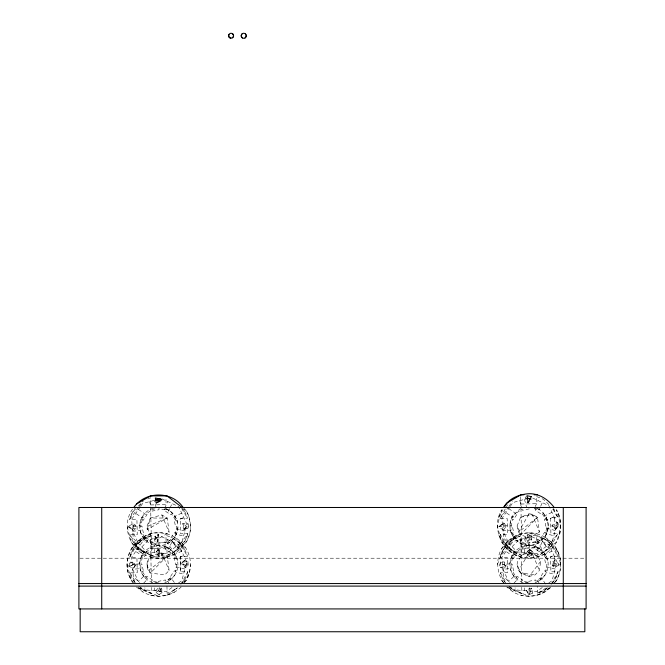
<?xml version="1.0" encoding="UTF-8"?>
<svg xmlns="http://www.w3.org/2000/svg" width="665" height="665" viewBox="0 0 665 665"><rect width="100%" height="100%" fill="white"/><g stroke="black" fill="none" stroke-linecap="round" stroke-linejoin="round"><path stroke-width="0.5" stroke-dasharray="3.33 2.49" d="M524.394 552.524L525.109 544.037L529.88 544.452L529.165 552.939M154.139 552.623L154.854 544.278L159.625 544.685L158.902 553.031M154.139 590.661L154.38 587.877M158.902 591.069L159.226 587.361M524.394 590.661L524.635 587.877M529.165 591.069L529.481 587.361M155.003 539.573L155.311 535.998L158.569 534.485L157.938 541.634L155.003 539.573L158.569 534.485L157.023 541.426M128.802 526.198L128.702 527.129L133.316 530.471L135.452 528.742L135.352 525.159L133.125 523.546L128.802 526.198L133.316 530.471L133.125 523.546M544.893 553.887A31.247 31.247 0 0 1 513.189 553.887L501.585 542.083L497.345 525.957L501.585 509.831C491.31 527.237 501.127 552.017 520.836 557.104C534.984 559.465 549.265 555.076 556.497 542.083C560.329 531.584 562.723 519.955 556.497 509.831A32.718 32.718 0 0 1 556.489 542.083L537.245 557.104M559.664 534.303L560.745 525.957L556.497 509.831M184.064 508.476C188.993 512.948 189.799 520.238 190.481 526.505C190.913 538.218 183.108 546.946 174.629 553.962A31.704 31.704 0 0 1 142.933 553.962C127.622 545.333 122.21 523.363 132.593 509.016M133.507 582.573C114.729 561.044 140.066 525.084 166.99 533.929M147.231 567.644L148.42 558.567L150.323 556.09L161.878 552.989L167.239 556.09L169.143 570.528L164.762 574.909L150.323 573.006C146.391 569.19 146.184 563.338 148.42 558.567M184.346 582.856L186.233 580.395L189.4 572.748L190.481 564.543M503.48 582.856C495.159 570.57 495.625 552.798 506.622 542.133C514.652 534.369 526.414 531.219 537.245 533.929M517.079 564.543L517.486 561.451L523.056 554.186L529.041 552.582L532.133 552.989L537.503 556.09L540.595 561.451L539.398 570.528L535.026 574.909L529.041 576.505L520.579 573.006L518.683 570.528L517.079 564.543L520.579 573.006L535.026 574.909M501.585 548.692L513.189 537.096A31.704 31.704 0 0 1 544.893 537.096C553.371 544.103 561.169 552.831 560.745 564.543C560.254 571.002 558.849 577.769 554.602 582.856M509.93 524.943L510.836 519.947L512.989 515.358L520.346 508.609M548.151 526.971C547.694 533.762 543.737 540.055 537.736 543.305A18.844 18.844 0 0 1 523.131 544.477C516.705 542.224 511.817 536.638 510.321 530.005L514.818 538.991M139.667 525.508L140.581 520.595L142.726 516.082M139.667 563.546L140.581 558.633L142.726 554.128M177.896 527.503C177.43 534.228 173.424 540.396 167.472 543.554M509.93 563.546L510.836 558.633L512.989 554.128M557.494 522.366L556.264 528.991L555.325 529.066L552.017 526.165L551.95 525.217L557.494 522.366L559.041 524.677L556.264 528.991L551.95 525.217M558.941 565.142L559.115 564.219L554.793 560.504L552.524 562.05L552.324 565.632L554.411 567.428L558.941 565.142L552.524 562.05L554.411 567.428M176.724 564.543L175.361 571.41L174.363 570.745L170.473 576.572L171.47 577.237L165.651 581.127L165.419 579.947L158.553 581.318L158.785 582.49L151.919 581.127L152.576 580.129L146.757 576.239L146.092 577.237L142.202 571.41L143.374 571.177L142.011 564.311L140.839 564.543L142.202 557.677L143.199 558.342L147.09 552.524L146.092 551.859L151.919 547.968L152.152 549.14L159.018 547.777L158.785 546.605L165.651 547.968L164.987 548.966L170.805 552.856L171.47 551.859L175.361 557.677L174.188 557.91L175.552 564.776L176.724 564.543L175.552 564.776M147.231 529.598L150.323 518.043L161.878 514.951L167.239 518.043L169.143 532.49L158.785 538.467L150.323 534.968L146.824 526.505L150.323 518.043L167.239 518.043L147.231 529.598L146.824 526.505L167.239 518.043M188.852 526.181L188.27 527.944L184.147 529.39L183.307 528.983L182.883 523.305L187.946 523.588L188.852 526.181L184.147 529.39L182.883 523.305L188.27 527.944L183.307 528.983M159.035 594.61L162.692 592.224L158.652 587.511L155.735 590.761L156.076 592.59L159.035 594.61L161.337 588.076L159.542 587.694M128.852 566.098L130.415 562.016L135.735 564.053L135.884 564.976L133.316 568.517L128.852 566.098L130.415 562.016L135.884 564.976L128.852 566.098L135.735 564.053L133.316 568.517M517.079 525.957L520.579 517.353L529.041 513.787L532.133 514.203L537.503 517.353L539.398 532.042L529.041 538.126L520.579 534.56L518.683 532.042L517.079 525.957L520.579 534.56L537.503 517.353L529.041 513.787L518.683 532.042L537.503 517.353M497.345 564.543L506.622 542.133L520.836 533.929M535.259 506.564L538.002 500.554M540.379 506.896L538.808 510.338L534.469 508.284M540.77 506.04L542.341 502.607M164.604 508.293L167.738 501.543M169.725 508.617L168.553 511.152L164.213 509.132M170.124 507.777L172.077 503.555M167.738 539.581L164.213 547.17L168.553 549.19L172.077 541.593L181.695 551.177L174.105 554.726L176.134 559.065L183.723 555.508M538.002 539.581L534.469 547.17L538.808 549.19L542.341 541.593L551.95 551.177L544.369 554.726L546.397 559.065L553.978 555.508L555.325 568.509M554.793 560.504L552.324 565.632L559.115 564.219M520.728 496.73L521.875 555.491C511.609 552.731 503.38 544.569 500.313 534.419L507.486 534.269L507.179 518.525L500.005 518.667L507.478 504.876M553.421 508.667L557.769 517.495L550.595 517.644L550.903 533.388L558.076 533.239L550.603 547.037L544.51 551.992L537.353 555.184L537.212 547.877L521.734 548.193M180.847 584.36L187.821 571.709L180.639 571.85L180.331 556.372L187.505 556.231L179.5 542.981L173.216 538.351M551.102 584.36L558.076 571.709L550.903 571.85L550.595 556.372L557.769 556.231L549.764 542.981L543.471 538.351M498.418 517.611L503.546 508.575M183.764 582.523L189.4 572.748M184.147 529.39L187.946 523.588M509.988 506.78L501.876 518.6L503.58 538.085L517.195 551.892L536.356 553.571L552.091 542.324L557.037 523.422L548.891 505.699L532.366 497.894M510.296 506.323L512.881 502.557L526.564 498.8M140.307 506.821L131.62 519.274L133.324 538.426L146.94 552L166.1 553.646L181.836 542.59L186.782 524.012L178.627 506.597L161.188 498.501M140.855 506.04L142.626 503.505L154.347 500.338M503.571 529.997L506.14 526.397L504.261 523.28L503.388 522.939L498.966 526.589L499.107 527.536L503.571 529.997L503.388 522.939L499.107 527.536M500.005 518.667L508.268 507.254M508.858 506.439L512.391 501.551M544.51 551.992L558.076 533.239M504.427 568.134L506.04 565.907L504.261 561.917L500.67 562.016L499.107 566.098L500.08 567.677L504.427 568.134L504.261 561.917M138.594 507.32L129.75 519.34L136.924 519.199L137.231 534.677L130.057 534.818L138.062 548.068L144.347 552.698M139.185 506.522L143.316 500.911M151.479 548.367L166.957 548.06L167.098 555.233L174.247 552.1L187.821 533.671L180.639 533.812L180.331 518.334L187.505 518.193A29.908 29.908 0 0 0 182.659 508.501M182.085 582.906L184.978 578.982M521.651 582.274L520.728 535.815L513.571 538.949L500.005 557.386L507.179 557.237L507.486 572.715L500.313 572.864A29.908 29.908 0 0 0 505.159 582.548M552.341 582.906L555.233 578.982L558.076 571.709A29.908 29.908 0 0 1 553.006 582.432M540.595 561.451L529.041 576.505L518.683 570.528L529.041 552.582L537.503 556.09M555.325 529.066L559.041 524.677L552.017 526.165M174.837 574.967L171.595 578.766L167.472 581.601M545.092 574.967L541.85 578.766L537.736 581.601M526.381 496.389L525.142 497.761L525.998 499.631M135.452 509.099L132.593 512.075L129.75 519.34A29.908 29.908 0 0 1 136.142 506.971M138.312 506.115L142.601 501.651M174.247 552.1L184.978 540.936L187.821 533.671A29.908 29.908 0 0 1 167.098 555.233M513.571 538.949L502.848 550.113L500.005 557.386A29.908 29.908 0 0 1 520.728 535.824M512.083 546.705L517.993 540.67L514.61 537.237L508.7 543.272L502.94 530.761L511.285 530.005L510.853 525.159L502.516 525.915M141.828 546.904L147.738 540.969L144.347 537.594L138.436 543.521L132.684 531.235L141.022 530.487L140.598 525.724L132.26 526.464M143.798 582.964L147.738 579.015L144.347 575.632L138.436 581.567L132.684 569.273L141.022 568.525L140.598 563.762L132.26 564.502M514.053 582.964L517.993 579.015L514.61 575.632L508.7 581.567L502.94 569.273L511.285 568.525L510.853 563.762L502.516 564.502M131.329 548.692L142.933 537.096A31.704 31.704 0 0 1 186.233 580.395L183.025 582.856M150.323 556.09L167.239 556.09L150.323 573.006L146.824 564.543M549.24 587.644C542.623 595.965 530.653 597.295 520.836 595.167M554.319 582.573L556.497 580.395M537.761 508.625A18.828 18.828 0 0 1 539.514 509.664L543.263 512.923L546.09 517.112L547.761 521.9A19.751 19.751 0 0 1 545.101 536.555L537.736 543.305A18.869 18.869 0 0 1 518.617 542.291M156.076 592.59L161.337 588.076L162.692 592.224L155.735 590.761M174.247 590.138L177.297 587.702M547.553 587.702L544.51 590.138L537.353 593.271L537.212 586.098M148.42 570.528L167.239 556.09M150.581 557.129L158.785 558.209L166.99 557.129L186.233 542.357A31.704 31.704 0 0 0 186.233 510.654L183.831 508.808M150.581 595.167L158.785 596.247L166.99 595.167L176.616 587.777M172.011 587.536L166.1 591.692L146.94 590.038L144.746 587.86M178.519 582.964L181.836 580.636L186.782 562.05L178.627 544.635L161.188 536.539L142.626 541.543L131.62 557.312L133.324 576.464L139.791 582.914M542.266 587.536L536.356 591.692L517.195 590.038L515.009 587.86M548.783 582.964L552.091 580.636L557.037 562.05L548.891 544.635L531.451 536.539L512.881 541.543L501.876 557.312L503.58 576.464L510.055 582.914M529.274 508.891L522.407 510.288L522.175 509.091L516.356 513.048L517.345 513.721L513.455 519.648L512.466 518.974L511.094 525.957L512.274 525.716L513.638 532.707L512.466 532.939L516.356 538.866L517.021 537.852L522.84 541.809L522.175 542.823L529.041 544.211L528.808 543.014L535.674 541.626L535.907 542.823L541.726 538.866L540.736 538.185L544.627 532.266L545.616 532.939L546.987 525.957L545.807 526.19L544.444 519.207L545.616 518.974L541.726 513.048L541.061 514.062L535.242 510.105L535.907 509.091L533.945 508.692M504.261 523.28L498.966 526.589L506.14 526.397M546.189 587.935L537.353 593.271A29.908 29.908 0 0 0 547.869 587.785M150.581 533.929L136.367 542.133A31.704 31.704 0 0 0 133.008 583.006M537.245 595.167L551.46 586.962L544.893 592A31.704 31.704 0 0 1 513.189 592L507.445 587.594M532.532 593.064L529.298 594.61L528.376 594.419L526.181 589.847L531.593 588.076L532.532 593.064L528.376 594.419L531.593 588.076L529.298 594.61L526.181 589.847M551.95 512.358L544.369 515.965L546.397 520.379L553.978 516.763L555.325 529.988M181.695 513.139L174.105 516.688L176.134 521.019L183.723 517.47M147.788 498.95L150.465 497.777L150.631 506.032M166.99 557.129L174.629 553.962M166.99 595.167L174.629 592M135.352 525.159L128.702 527.129L135.452 528.742M520.579 517.353L532.133 514.203L539.398 532.042M151.778 509.706L156.4 508.459L154.214 500.379M142.202 571.41L143.374 571.177M523.056 554.186L532.133 552.989L539.398 570.528M150.614 504.951L166.084 504.644L165.942 497.47M520.87 504.028L536.347 503.721L536.206 496.414L543.471 499.307L550.454 506.132M150.614 542.997L166.084 542.69L165.942 535.508A29.908 29.908 0 0 1 187.505 556.231M520.87 542.997L536.347 542.69L536.206 535.508A29.908 29.908 0 0 1 557.769 556.231M134.904 582.548A29.908 29.908 0 0 1 130.057 572.864L137.231 572.715L136.924 557.237L129.75 557.386C132.443 547.204 140.398 538.916 150.465 535.815L151.396 582.274M79.933 558.209L585.067 558.209M525.109 582.316L529.88 582.723M154.854 582.316L159.625 582.723M555.184 569.032L547.087 566.879L545.724 572.025L553.812 574.178M184.928 530.994L176.832 528.833L175.46 533.987L183.557 536.14M184.928 569.032L176.832 566.879L175.46 572.025L183.557 574.178M555.184 530.52L547.087 528.326L545.724 533.563L553.812 535.757M529.041 532.848L551.46 542.133A31.704 31.704 0 0 1 554.81 583.006M506.622 586.962L529.041 596.247M136.367 548.924L158.785 558.209M138.237 587.735L158.785 596.247M539.506 548.534L534.951 546.339C541.318 548.542 546.256 553.987 547.761 560.562M165.593 508.733C171.62 510.911 176.025 516.356 177.505 522.524M169.251 510.496L164.696 508.301A19.144 19.144 0 0 1 174.072 538.018A19.144 19.144 0 0 1 142.917 537.212A19.144 19.144 0 0 1 153.831 508.018M169.251 548.534L164.696 546.339C171.105 548.45 175.967 554.036 177.505 560.562M535.857 507.877L539.506 509.664M509.224 586.605L521.875 593.579L521.734 586.405M150.656 507.021L151.62 555.541L138.062 548.068L133.183 541.975M138.968 586.605L151.62 593.579L151.495 587.394M521.875 555.491L508.318 547.894L500.313 534.419M520.836 557.104L506.622 548.758L498.418 534.303M508.75 547.461L515.616 552.258L512.873 556.181L506.007 551.393M138.486 509.423L145.352 514.22L142.618 518.143L135.751 513.347M138.486 547.461L145.352 552.258L142.618 556.181L135.751 551.393M508.75 508.584L515.616 513.455L512.873 517.445L506.007 512.574M509.107 586.688L514.61 590.736M140.423 587.843L144.347 590.736M544.893 537.096L551.46 542.133M136.367 586.962L142.933 592A31.704 31.704 0 0 0 181.196 586.962M553.238 508.858L554.635 510.221M503.447 541.692L514.61 552.598M172.077 541.593L181.695 551.177M501.585 580.395L503.762 582.573M508.841 587.644L513.189 592M174.629 537.096L186.233 548.692M142.933 553.962L131.329 542.357L127.082 526.505M138.578 587.644L142.933 592M549.764 542.981L554.635 549.082M503.447 580.013L505.882 583.064M182.551 508.75L184.38 511.036M179.5 542.981L184.38 549.082M133.183 580.013L135.627 583.064M545.649 584.028L541.368 577.935L537.453 580.686L539.057 582.972M175.926 546.746L171.113 539.897L167.198 542.648L172.011 549.498M174.321 582.498L171.113 577.935L167.198 580.686L168.802 582.972M546.181 546.547L541.368 539.573L537.453 542.374L542.266 549.348M514.818 577.353L511.992 573.238L510.321 568.525M144.563 539.315L141.728 535.2L140.066 530.487M144.563 577.353L141.728 573.238L140.066 568.525M500.313 572.864L506.181 582.573M181.636 508.476L187.505 518.193M130.057 572.864L135.926 582.573M552.765 509.074L557.769 517.495M543.263 512.923L547.761 521.9M155.311 535.998L157.938 541.634L157.63 534.519M161.878 514.951L169.143 532.49M161.878 552.989L169.143 570.528M524.477 538.417L526.655 546.505L522.033 547.744L519.855 539.664M149.592 501.626L151.287 507.91M154.214 538.417L156.4 546.505L151.778 547.744L149.592 539.664M556.497 548.692L560.745 564.543M127.082 564.543L131.329 580.395M524.477 499.373L526.655 507.603M519.855 500.645L521.792 507.952M535.674 541.626L535.907 542.823M180.331 556.372L180.639 571.85M166.957 586.098L167.098 593.271A29.908 29.908 0 0 0 177.605 587.785M523.131 582.748A19.144 19.144 0 0 1 513.954 552.765A19.144 19.144 0 0 1 545.267 554.402A19.144 19.144 0 0 1 533.022 583.263M521.875 593.579A29.908 29.908 0 0 1 510.321 587.868M151.62 555.541A29.908 29.908 0 0 1 130.057 534.818M187.821 571.709A29.908 29.908 0 0 1 182.351 582.956M151.62 593.579A29.908 29.908 0 0 1 140.066 587.868M152.875 582.748A19.144 19.144 0 0 1 143.698 552.765A19.144 19.144 0 0 1 175.011 554.402A19.144 19.144 0 0 1 162.767 583.263M546.09 517.112A19.759 19.759 0 0 1 545.092 536.555M511.992 534.801A19.759 19.759 0 0 1 512.989 515.358M527.885 534.519L527.287 541.426L531.451 540.113L531.767 536.539L531.26 535.749L527.885 534.519L524.934 537.744L527.287 541.426L531.767 536.539L527.885 534.519M500.67 562.016L500.08 567.677L506.04 565.907L500.67 562.016M142.202 519.639L140.839 526.505L142.011 526.273L143.374 533.139L142.202 533.372L146.092 539.19L146.757 538.201L152.576 542.091L151.919 543.081L158.785 544.452L158.553 543.272L165.419 541.909L165.651 543.081L171.47 539.19L170.473 538.525L174.363 532.707L175.361 533.372L176.724 526.505L175.552 526.738L174.188 519.872L175.361 519.639L171.47 513.821L170.805 514.81L164.987 510.92L165.651 509.93L158.785 508.559L159.018 509.739L152.152 511.102L151.919 509.93L146.092 513.821L147.09 514.486L143.199 520.304L142.202 519.639M512.466 557.677L511.094 564.543L512.274 564.311L513.638 571.177L512.466 571.41L516.356 577.237L517.021 576.239L522.84 580.129L522.175 581.127L529.041 582.49L528.808 581.318L535.674 579.947L535.907 581.127L541.726 577.237L540.736 576.572L544.627 570.745L545.616 571.41L546.987 564.543L545.807 564.776L544.444 557.91L545.616 557.677L541.726 551.859L541.061 552.856L535.242 548.966L535.907 547.968L529.041 546.605L529.274 547.777L522.407 549.14L522.175 547.968L516.356 551.859L517.345 552.524L513.455 558.342L512.466 557.677M182.268 562.05L181.686 563.812L185.07 567.602L188.27 565.981L187.946 561.626L184.538 560.504L182.268 562.05L185.07 567.602L187.946 561.626L182.268 562.05M533.097 552.233L531.909 555.674L529.298 556.547L526.04 553.579L528.908 549.315L529.839 549.265L533.097 552.233L529.298 556.547L528.908 549.315L533.097 552.233M137.214 543.829L129.75 557.386A29.908 29.908 0 0 1 150.465 535.824L137.214 543.829M157.755 549.756L155.735 552.723L159.035 556.572L159.974 556.522L162.277 555.017L158.652 549.465L157.755 549.756L159.035 556.572L162.277 555.017L157.755 549.756M184.538 560.504L181.686 563.812L188.27 565.981L184.538 560.504M529.839 549.265L526.04 553.579L531.909 555.674L529.839 549.265M158.652 549.465L155.735 552.723L159.974 556.522L158.652 549.465M531.26 535.749L524.934 537.744L531.451 540.113L531.26 535.749"/><path stroke-width="1" d="M241.204 35.785L241.944 33.99M504.577 506.763C509.058 498.002 519.706 494.245 529.041 493.704C539.523 493.538 548.201 499.49 554.319 507.619M503.264 507.603L506.622 503.156L520.836 494.802L523.912 494.802M232.326 37.98L233.506 36.442A2.535 2.535 0 0 0 229.267 33.99L228.61 36.442L231.063 38.321L233.257 37.057L233.598 35.785L232.85 33.99M245.011 37.98L246.191 36.442M133.848 507.37C145.261 491.028 172.285 490.612 183.332 507.752M527.287 502.441L528.883 501.402M155.519 500.13L157.913 498.6M156.192 502.956L161.786 499.39L155.311 497.96L156.192 502.956L160.888 500.77M136.367 504.087L150.581 495.882L166.99 495.882L182.227 507.578M526.564 498.8L528.517 498.268M155.327 500.08L160.215 498.758M155.735 500.595L160.814 500.371M534.17 494.802L537.245 494.802M78.902 583.562L586.098 583.562M78.902 586.098L586.098 586.098M527.121 498.21L531.094 499.099M241.287 36.442L242.467 37.98M245.535 33.99L246.274 35.785M584.834 608.924L584.834 631.75L80.166 631.75L80.166 608.924M563.28 507.486L563.28 608.924M101.72 507.486L101.72 608.924M230.406 38.238A2.535 2.535 0 0 1 228.86 34.522M531.26 496.664L528.201 502.649L526.996 495.699L531.26 496.664M586.098 507.486L78.902 507.486L78.902 608.924L586.098 608.924L586.098 507.486M241.545 37.057A2.535 2.535 0 0 0 245.934 37.057A2.535 2.535 0 0 0 243.739 33.25A2.535 2.535 0 0 0 241.545 37.057"/></g></svg>
